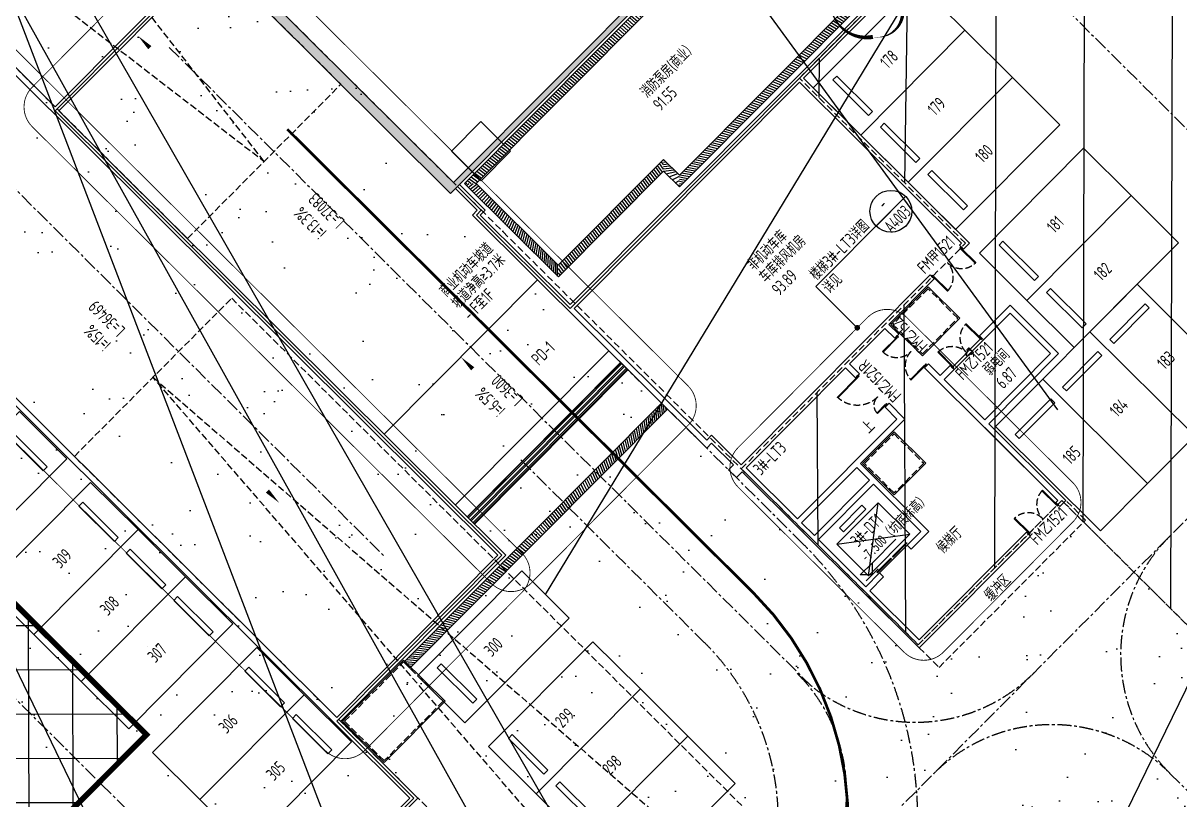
# Model space of a CAD drawing. Extents: x 517381295 to 519272522, y 3499086963 to 3500603577.
# Drawn here: x 518811486 to 518852962, y 3499950155 to 3499978004 of the extents above; entities that cross this region are included whole.
import ezdxf
from ezdxf.enums import TextEntityAlignment as Align

# ---------------------------------------------------------------- set-up
doc = ezdxf.new("R2010")
doc.units = 0
doc.header["$LTSCALE"] = 1000
doc.header["$MEASUREMENT"] = 0
for name, pattern in [('CENTERX2', [4, 2.5, -0.5, 0.5, -0.5]), ('DASH', [0.35, 0.25, -0.1]), ('DASHED', [0.75, 0.5, -0.25]), ('DOTE', [2.4200000000000004, 2, -0.2, 0.02, -0.2]), ('HIDDEN', [0.375, 0.25, -0.125])]:
    doc.linetypes.add(name, pattern=pattern)
doc.layers.get('0').update_dxf_attribs({"linetype": 'CONTINUOUS'})
doc.layers.get('DEFPOINTS').update_dxf_attribs({"color": 8, "linetype": 'CONTINUOUS'})
for name, color, linetype in [('A-地下车道中线', 1, 'CONTINUOUS'), ('A10-plan_B1_SEN23VEG_设计区$0$AE-WALL', 255, 'CONTINUOUS'), ('AD-AREA-USNO', 13, 'CONTINUOUS'), ('AD-INDX', 43, 'CONTINUOUS'), ('AD-LEVL-HIGH', 61, 'CONTINUOUS'), ('AD-NAME-ROOM', 9, 'CONTINUOUS'), ('AD-NUMB', 205, 'CONTINUOUS'), ('AD-SIGN', 195, 'CONTINUOUS'), ('AE-ABOV', 154, 'HIDDEN'), ('AE-DICH-ARCH', 84, 'CONTINUOUS'), ('AE-DOOR-INSD', 61, 'CONTINUOUS'), ('AE-ELEV-3', 252, 'CONTINUOUS'), ('AE-ELEV-4-RAIL', 251, 'CONTINUOUS'), ('AE-EQPM', 70, 'CONTINUOUS'), ('AE-FLOR', 151, 'CONTINUOUS'), ('AE-HOLE', 211, 'CONTINUOUS'), ('AE-STRU-HACH', 40, 'CONTINUOUS'), ('AE-WALL', 255, 'CONTINUOUS'), ('AE-WALL-HACH', 15, 'CONTINUOUS'), ('C-XREF-EXT', 7, 'CONTINUOUS'), ('天华车位编号', 7, 'CONTINUOUS'), ('防火卷帘', 33, 'CONTINUOUS')]:
    doc.layers.add(name, color=color, linetype=linetype)
doc.layers.add('修改圈注', color=2, linetype='CONTINUOUS', plot=False)
doc.styles.add('TH-STYLE1', font='STFANGSO.TTF', dxfattribs={"width": 0.699999988079071})
doc.styles.add('TH-STYLE3', font='tssdeng.shx', dxfattribs={"width": 0.699999988079071, "bigfont": 'tssdchn.shx'})
doc.linetypes.add('ZIGZAG', pattern='A,0.0001,-0.2,[131,ltypeshp.shx,S=0.2,R=0,X=-0.2,Y=0],-0.4,[131,ltypeshp.shx,S=0.2,R=180,X=0.2,Y=0],-0.2', length=0.8001)
doc.dimstyles.new('TH-DIM100-FINAL', dxfattribs={"dimscale": 100, "dimtxt": 3, "dimasz": 2, "dimexe": 1, "dimexo": 1, "dimgap": 1, "dimtad": 1, "dimdec": 0, "dimdsep": 46, "dimtxsty": 'TH-STYLE3', "dimblk1": 'ARCHTICK', "dimblk2": 'ARCHTICK', "dimsah": 1, "dimcen": -1, "dimdle": 1, "dimclrd": 256, "dimclre": 256, "dimclrt": 256, "dimadec": 0, "dimazin": 0, "dimtfac": 1, "dimtdec": 0, "dimtix": 1, "dimtmove": 2, "dimatfit": 0, "dimldrblk": 'DOT', "dimfxl": 0, "dimtolj": 1, "dimtzin": 0, "dimlwd": -1, "dimlwe": -1, "dimarcsym": 0})

# ---------------------------------------------------------------- blocks, each defined once
blk = doc.blocks.new('*U335')
for points in [[(30, 30), (60, 30), (60.00000000000001, 750), (30.00000000000001, 750)], [(1470, 30), (1440, 30), (1440, 750), (1470, 750)]]:
    blk.add_lwpolyline(points, close=True)
for points in [[(30, 0), (30, 30), (0, 30), (0, -30), (60, -30), (60, 0), (30, 0)], [(1470, 0), (1470, 30), (1500, 30), (1500, -30), (1440, -30), (1440, 0), (1470, 0)]]:
    blk.add_lwpolyline(points)
at = {"linetype": 'DASH'}
for centre, start, end in [((30, 30), 0, 90), ((1470, 30), 90, 180)]:
    blk.add_arc(centre, 720, start, end, dxfattribs=at)
at = {"layer": 'A10-plan_B1_SEN23VEG_设计区$0$AE-WALL'}
for points in [[(0, -100), (0, 100)], [(1500, -100), (1500, 100)]]:
    blk.add_lwpolyline(points, dxfattribs=at)
blk = doc.blocks.new('$DORLIB2D$00000127')
at = {"color": 0}
for points in [[(-0.5333333333328483, 0.7948983154366971), (-0.5333333333328483, 0.690405644187237)], [(-0.03333333333284827, 0.7948983154366971), (-0.5333333333328483, 0.7948983154366971)], [(-0.03333333333284827, 0.690405644187237), (-0.5333333333328483, 0.690405644187237)], [(-0.03333333333284827, 0.7948983154366971), (-0.03333333333284827, 0.690405644187237)], [(0.5333333333328483, 0.7948983154366971), (0.03333333333284827, 0.7948983154366971)], [(0.03333333333284827, 0.7948983154366971), (0.03333333333284827, 0.690405644187237)], [(0.5333333333328483, 0.690405644187237), (0.03333333333284827, 0.690405644187237)], [(0.5333333333328483, 0.7948983154366971), (0.5333333333328483, 0.690405644187237)], [(0.5, 0.4999999999999858), (-0.5, 0.4999999999999858)]]:
    blk.add_lwpolyline(points, dxfattribs=at)
blk = doc.blocks.new('*U340')
blk.add_lwpolyline([(30, -100), (30, -130), (0, -130), (0, -70), (60, -70), (60, -100), (30, -100)])
for points in [[(30, -130), (60, -130), (60, -550), (30, -550)], [(1470.000000000001, -130.0000000000002), (1440.000000000001, -130.0000000000002), (1440.000000000001, -1150), (1470.000000000001, -1150)]]:
    blk.add_lwpolyline(points, close=True)
at = {"elevation": -4.520327456169117e-08}
blk.add_lwpolyline([(1470.000000000001, -100.0000000000002), (1470.000000000001, -130.0000000000002), (1500.000000000001, -130.0000000000002), (1500.000000000001, -70.0000000000002), (1440.000000000001, -70.0000000000002), (1440.000000000001, -100.0000000000002), (1470.000000000001, -100.0000000000002)], dxfattribs=at)
at = {"linetype": 'DASH'}
for centre, radius, start, end in [((30, -130), 420, 270, 0), ((1470.000000000001, -130.0000000000001), 1020, 180, 270)]:
    blk.add_arc(centre, radius, start, end, dxfattribs=at)
at = {"layer": 'AE-WALL'}
for p, q in [((0, 0), (0, -200)), ((1500.000000000001, -1.989519660128281e-13), (1500.000000000001, -200.0000000000002))]:
    blk.add_line(p, q, dxfattribs=at)
blk = doc.blocks.new('*U348')
at = {"layer": 'AD-SIGN'}
h = blk.add_hatch(dxfattribs=at)
h.set_pattern_fill('ANSI31', color=256, scale=500, angle=360.0000000234385, style=0)
h.set_pattern_definition([(45.00000002343853, (-50, 1.86887473e-08), (-44.19417384223812, 44.19417380608032), [])])
h.paths.add_polyline_path([(149.6666666059755, -66.6666665188968), (149.6666665705852, 0), (0, 6.39898542e-08), (3.02679837e-08, 99.99991901970185), (149.6666665286757, 99.99991903289768), (149.666666514473, 166.6673447042703), (249.666666514473, 166.6673447042703), (249.666666514473, -66.66666651889679)])
at = {"layer": 'AD-SIGN', "const_width": 20}
blk.add_lwpolyline([(149.666666514473, 166.6673447042703), (149.6666665286757, 99.99991896748544), (3.02679837e-08, 99.99991901970185), (0, 5.59416503e-08), (149.6666665705852, 0), (149.6666666059755, -66.6666665188968)], dxfattribs=at)
at = {"layer": 'DEFPOINTS'}
blk.add_lwpolyline([(149.6666666059755, -66.6666665188968), (149.6666665705852, 0), (0, 6.39898542e-08), (3.02679837e-08, 99.99991901970185), (149.6666665286757, 99.99991903289768), (149.666666514473, 166.6673447042703), (249.666666514473, 166.6673447042703), (249.666666514473, -66.66666651889679)], close=True, dxfattribs=at)
blk = doc.blocks.new('fhfshgfdshdshhdshds')
at = {"layer": 'AE-STRU-HACH'}
h = blk.add_hatch(color=256, dxfattribs=at)
h.dxf.hatch_style = 1
h.paths.add_polyline_path([(131999.9999732971, 136100.000014782), (131999.9999847412, 132649.9999828339), (115949.9999747276, 132649.9999957085), (115949.9999656677, 145250.0000209808), (116299.9999885559, 145249.9999985695), (116299.999961853, 132849.9999818802), (131799.9999804497, 132849.9999880791), (131799.999994278, 145250.0000023842), (131999.9999828339, 145250.0000023842), (131999.999879837, 136300.0000805855)])
at = {"layer": 'AE-DOOR-INSD'}
blk.add_line((121899.9999680519, 109450.0000066757), (121900.0000200272, 109250.0000019073), dxfattribs=at)
at = {"layer": 'AE-FLOR', "elevation": -1.293887283308561}
for points in [[(124199.9999227524, 115500.0000686646), (125699.9999680519, 115500.0000383854)], [(124199.9999251366, 115400.0000705719), (125699.9999670982, 115400.0000388622)]]:
    blk.add_lwpolyline(points, dxfattribs=at)
at = {"layer": 'AE-WALL'}
for p, q in [((123499.9999885559, 113150.0257248878), (123499.9999866486, 109450.0000038147)), ((123699.9999790192, 109249.9999876022), (123699.9999923706, 113150.0257287025)), ((116250.0000133514, 109250.000002861), (116250.0000052452, 111949.9999995232)), ((116450.0000104904, 111950.0000038147), (116450.0000114441, 109450.0000047684)), ((116450.0000114441, 109450.0000047684), (121899.9999680519, 109450.0000066757)), ((123699.9999790192, 109249.9999876022), (123399.9999890327, 109250.0000076294))]:
    blk.add_line(p, q, dxfattribs=at)
for points in [[(99749.99994468689, 151800.0000030994), (99749.99996948242, 122300.0000090599), (107949.9999909401, 122300.0000009537), (107949.9999895096, 150200.0000009537)], [(108149.9999556541, 149999.9999995232), (108149.9999837875, 144900.0000035763), (115949.9999780655, 144900.0000076294), (115949.9999623299, 144700.0000195503), (108149.9999828339, 144700.0000033379), (108149.9999437332, 144700.0000054836), (108149.9999389648, 122100.0000452995), (99749.9999666214, 122100.000017643), (99749.99996852875, 118200.0000729561), (94399.83396530151, 118200.0000786781), (94399.83396434784, 118400.0000748634), (99549.99996471405, 118400.0000491142), (99549.99994659424, 151600.0000009537)], [(139200.0000042915, 127300.0514497757), (139200.0000095367, 126799.9998893738), (132000.000002861, 126799.9999997616), (131999.9999952316, 127100.0000319481), (131799.9999923706, 127100.0000224113), (131799.999994278, 126799.9999988079), (116149.9999289513, 126800.0000503063), (116149.9999742508, 131350.0000157356), (116399.9999656677, 131350.0000464916), (116399.999973774, 132650.0000004768), (116199.9999747276, 132649.9999969006), (116199.9999914169, 131549.9999775887), (115949.9999685287, 131549.9999804497), (115949.9999904633, 119699.9999775887), (116199.9999961853, 119699.9999775887), (116199.9999947548, 118599.9999785423), (115950.0000419617, 118599.9999785423), (115950.0000543594, 118200.0000023842), (116249.9999828339, 118200.0000030994), (116250.0000104904, 109250.000002861), (121900.0000190735, 109250.0000009537)], [(116450.0000104904, 111950.000005722), (117149.9999914169, 111950.0000214577), (117149.9999990463, 112150.0000071526), (116450.0000076294, 112150.0000019073), (116449.999997139, 114550.0000119209), (119249.9999847412, 114550.0000391006), (119250.0000085831, 112150.0000157356), (118549.9999489784, 112150.000023365), (118549.9999914169, 111950.0000047684), (119449.9999933243, 111950.0000224113), (119449.9999728203, 115400.0000052452), (119449.9999885559, 115400.0000038147), (121699.9999389648, 115400.0000491142), (121700.0000152588, 116200.0000035763), (121499.9999904633, 116200.0000276566), (121499.9999370575, 115600.0000462532), (116449.9999847412, 115600.0000026226), (116450.0000104904, 118200.0000047684), (121500.0000085831, 118200.0000030994), (121499.9999775887, 117700.0000047684), (121699.9999499321, 117700.0000140667), (121700.0000066757, 118200.0000011921), (123499.9999318123, 118200.0000696182), (123500.0000019073, 117700.0000109673), (123700.0000152588, 117700.000002861), (123699.9999461174, 118200.0000534058), (125999.9999771118, 118200.0000114441), (125999.999982357, 118400.0000109673), (116399.9999961853, 118400.0000200272), (116399.999994278, 119899.999976635), (116149.9999284744, 119899.9999790192), (116149.9999442101, 126600.0000376701), (127599.9999637604, 126600.0000152588), (127599.9999351501, 118400.0000195503), (127499.999973774, 118399.9999985695), (127499.9999895096, 118399.9999990463), (127499.9999856949, 118200.0000019073), (127799.9999713898, 118199.9999985695), (127799.9999637604, 126600.0000181198), (164600.0258517265, 126599.9998335838)], [(123399.9999980927, 109450.0000033379), (123500.0000190735, 109450.0000038147), (123499.999956131, 116200.0000619888), (123699.9999551773, 116200.0000591278), (123699.9999418259, 115600.0000772476), (123699.9999399185, 115600.0000677109), (124199.999920845, 115600.0000605583), (124199.9999170303, 115400.0000653267), (123699.9999399185, 115400.0000867844), (123699.9999818802, 113350.0257201195), (127049.9999246597, 113350.0257825851), (127049.9999380112, 115400.0000400543), (125699.9999685287, 115400.0000374317), (125699.9999680519, 115600.0000302792), (127249.9999332428, 115600.0000448227), (127249.9999141693, 113150.0257873535), (123699.9999904633, 113150.0257258415)]]:
    blk.add_lwpolyline(points, dxfattribs=at)
for points in [[(131999.9999732971, 136100.000014782), (131999.9999847412, 132649.9999828339), (115949.9999747276, 132649.9999957085), (115949.9999656677, 145250.0000209808), (116299.9999885559, 145249.9999985695), (116299.999961853, 132849.9999818802), (131799.9999804497, 132849.9999880791), (131799.999994278, 145250.0000023842), (131999.9999828339, 145250.0000023842), (131999.999879837, 136300.0000805855), (131999.9999732971, 136100.000014782)], [(119249.9999580383, 115400.0000231266), (119249.9999885559, 114750.0000343323), (116450.0000047684, 114750.0000109673), (116450.0000066757, 115400.0000023842), (119250.0000066757, 115400.000002861)]]:
    blk.add_lwpolyline(points, close=True, dxfattribs=at)
at = {"layer": 'AE-WALL-HACH', "linetype": 'ZIGZAG', "ltscale": 0.5}
blk.add_line((116049.9999961853, 126700.0000724792), (164600.0258526802, 126699.9998311996), dxfattribs=at)
for points in [[(94399.83396625519, 118300.0000743866), (99649.9999742508, 118300.0000700951), (99649.99994373322, 122200.0000290871), (108049.9999608994, 122200.0000236034), (108049.9999465942, 144800.0000054836), (115949.9999780655, 144800.0000088215)], [(116299.9999747276, 132650.0000090599), (116299.9999938011, 131449.9999771118), (116049.9999670982, 131449.9999799728), (116049.9999961853, 126700.0000724792)]]:
    blk.add_lwpolyline(points, dxfattribs=at)
at = {"layer": '防火卷帘', "linetype": 'DASH'}
blk.add_lwpolyline([(116250.0000095367, 109250.0000019073), (116250, 108250.000007391), (123699.9999771118, 108250.000041008), (123700.0000548363, 109250.0000016689)], dxfattribs=at)
at = {"layer": 'AE-DOOR-INSD'}
for p, rotation in [((127499.9999847412, 118300.0000004768, 0.2111487244904814), 180.000000242458), ((123599.9999513626, 116200.0000624657, -0.6118957645454265), 89.99999996684281), ((121899.9999761581, 109350.000010252, -0.2111482258883402), 6.133069953375462e-09)]:
    blk.add_blockref('*U335', p, dxfattribs=dict(at, rotation=rotation))
at = {"layer": 'AE-DOOR-INSD', "xscale": -1, "rotation": 269.9999999424757}
blk.add_blockref('*U340', (121700.0000019073, 116200.0000143051), dxfattribs=at)
at = {"layer": 'AE-DOOR-INSD', "extrusion": (-1.506775821390394e-10, -1.037573156931556e-10, -1), "zscale": -1, "rotation": 1.161815246122217e-07}
blk.add_blockref('*U335', (-125699.9999685288, 115500.0000331403, 0.6469250997567818), dxfattribs=at)
at = {"layer": 'AE-DOOR-INSD', "xscale": -1400, "yscale": 300, "zscale": 1400, "rotation": 359.9999999466264}
blk.add_blockref('$DORLIB2D$00000127', (117850.0000143051, 112000.000005722), dxfattribs=at)
at = {"layer": 'AE-FLOR', "rotation": 4.368512655817757e-07}
blk.add_blockref('*U348', (124875.1666173935, 115400.0001318455, -1.293887283308561), dxfattribs=at)
at = {"layer": 'AD-NUMB', "style": 'TH-STYLE3', "width": 0.699999988079071}
for s, rotation, p in [('FM甲1521', 359.999959018865, (125879.1035737991, 118536.6276006699, 0.2093642417879106)), ('FM乙1521R', 89.99997267924333, (122252.0364689827, 116085.5837891102, -0.6136802472479972)), ('FM乙1521', 89.99997267924333, (124174.285077095, 116671.462679863, -0.6136802472479972)), ('FM乙1521', 359.999959018865, (124141.5901174545, 114884.246409893, -0.6487095824593525)), ('FM乙1521', 359.999959018865, (121825.2843251228, 108826.9940435886, -0.212932708590911))]:
    blk.add_text(s, height=450, rotation=rotation, dxfattribs=at).set_placement(p)
blk = doc.blocks.new('efafefsf')
at = {"layer": 'A-地下车道中线', "color": 253, "linetype": 'CENTERX2', "ltscale": 0.2}
for p, q in [((-2260407.560967922, -1251012.384804726), (-2260407.560961723, -1275707.099803925)), ((-2233757.56095171, -1295214.737351894), (-2258910.24652338, -1295214.737344742)), ((-2246062.262256622, -1301214.737345457), (-2246062.262251854, -1369738.558371544))]:
    blk.add_line(p, q, dxfattribs=at)
for points in [[(-2261298.502570629, -1295214.737349272), (-2267357.726948261, -1295214.737351656, -0.414213562370548), (-2273357.72695303, -1289214.737346172), (-2273357.726950645, -1251144.702667713, -0.3964668576449626), (-2267723.313703537, -1245155.850834131)], [(-2229257.514716148, -1275136.707660913), (-2229257.513172626, -1289214.737677097, -0.4142135623105673), (-2235257.513174534, -1295214.737673998), (-2236800.340778351, -1295214.737352848)], [(-2254507.560956001, -1276788.151888371), (-2254507.560959816, -1286064.771960735, -0.2832368967883569), (-2259457.560957432, -1294102.028960705, 0.2832368967883538), (-2267157.560967445, -1306604.428725243), (-2267157.56096077, -1309664.702759027)], [(-2262157.56096077, -1309664.702759266), (-2262157.560960293, -1306604.428731441, -0.2832368967883538), (-2257207.560965061, -1298567.171730757, 0.2832368967883569), (-2249507.560958385, -1286064.771961451), (-2249507.560958385, -1276788.151885033)], [(-2252007.560955524, -1286064.771963596, -0.2832368967883617), (-2258332.560957909, -1296334.600348473, 0.2832368967883516), (-2264657.560966969, -1306604.428725958), (-2264657.560960293, -1308134.565745354)]]:
    blk.add_lwpolyline(points, format="xyb", dxfattribs=at)
for points in [[(-2252910.246521473, -1257414.702754974), (-2252910.246518135, -1278032.246617317)], [(-2252910.246521473, -1257414.702754974), (-2252910.246520042, -1289889.146254778)], [(-2252007.560955524, -1286064.771963596), (-2252007.560956001, -1278032.246615648)]]:
    blk.add_lwpolyline(points, dxfattribs=at)
at = {"layer": 'A-地下车道中线', "color": 2, "linetype": 'DOTE', "const_width": 99.99999999999999}
blk.add_lwpolyline([(-2263457.56099081, -1341414.702757835), (-2263457.561014175, -1321587.803397655), (-2264440.260944366, -1310766.598037481, -0.04871530259805653), (-2264657.5609622, -1308541.585432768), (-2264657.560965538, -1306604.428726673, -0.2832368967883516), (-2258332.560958862, -1296334.600347996, 0.2832368967883617), (-2252007.560955524, -1286064.771963358), (-2252007.560956001, -1262488.615579128)], format="xyb", dxfattribs=at)
at = {"layer": 'A-地下车道中线', "color": 253, "linetype": 'CENTERX2', "ltscale": 0.2}
for centre, start, end in [((-2258948.24399662, -1289214.960903883), 270, 0), ((-2246948.243991852, -1289214.960906982), 180, 270), ((-2252062.262256145, -1301214.737346649), 0, 90), ((-2240062.262252331, -1301214.737349272), 90, 180)]:
    blk.add_arc(centre, 6000, start, end, dxfattribs=at)
blk = doc.blocks.new('gfdgdhghfdgdgg')
at = {"layer": 'AE-EQPM'}
for p, q in [((-1126087.841726303, 2989940.713043928), (-1123987.841723919, 2988340.713046312)), ((-1126087.841723442, 2988340.713046074), (-1123987.841724873, 2989940.713044643))]:
    blk.add_line(p, q, dxfattribs=at)
for points in [[(-1124467.841725349, 2990290.713047266), (-1125607.841724396, 2990290.713047743), (-1125607.841725349, 2990095.713045835), (-1124467.841725826, 2990095.713045835)], [(-1123987.841724873, 2989940.713044643), (-1126087.841726303, 2989940.713043928), (-1126087.841723442, 2988340.713046074), (-1123987.841723919, 2988340.713046312)]]:
    blk.add_lwpolyline(points, close=True, dxfattribs=at)
blk = doc.blocks.new('集水坑1500x1500x1500（h）')
at = {"layer": 'AE-FLOR'}
blk.add_lwpolyline([(-49.99999952316284, 1550.000000238419), (1550, 1550.000000238419), (1550, -50.00000023841858), (-50.00000047683716, -50.00000047683716)], close=True, dxfattribs=at)
at = {"layer": 'AE-FLOR', "linetype": 'DASH'}
blk.add_lwpolyline([(4.76837158203125e-07, 1500), (1500, 1499.999999761581), (1500, 0), (0, 0)], close=True, dxfattribs=at)
blk = doc.blocks.new('1800X1500X1200')
at = {"layer": 'AE-FLOR'}
blk.add_lwpolyline([(-50.00000047683716, 1849.999999761581), (1550.000000476837, 1850.000000476837), (1550, -50.00000047683716), (-50, -50.00000047683716)], close=True, dxfattribs=at)
at = {"layer": 'AE-FLOR', "linetype": 'DASH'}
blk.add_lwpolyline([(-4.76837158203125e-07, 1799.999999761581), (1500, 1800), (1500, -2.384185791015625e-07), (0, 0)], close=True, dxfattribs=at)
blk = doc.blocks.new('JSK')
at = {"layer": 'AE-DICH-ARCH'}
h = blk.add_hatch(dxfattribs=at)
h.set_pattern_fill('LINE', color=8, scale=99.9999999999994, angle=-45.15729226636613)
h.set_pattern_definition([(359.9999999998357, (102887.2899856567, 41628.16971468925), (2.730757842073217e-10, 95.24999999999989), [])])
h.paths.add_polyline_path([(116549.9994125366, 127800.0005176067), (116849.9994239807, 128100.0005116463), (116850.0002202988, 132250.0000517368), (116549.9994206429, 132550.0000221729)])
h = blk.add_hatch(dxfattribs=at)
h.set_pattern_fill('LINE', color=8, scale=99.9999999999994, angle=44.84270773363387)
h.set_pattern_definition([(90, (122899.9950256348, 47601.17212915421), (-95.24999999999991, 2.730971004893945e-10), [])])
h.paths.add_polyline_path([(116549.9994206429, 132550.0000221729), (130200.0004901886, 132549.9994704723), (130200.0004901886, 132249.9994728565), (116849.999423027, 132250.0000221729)])
h = blk.add_hatch(dxfattribs=at)
h.set_pattern_fill('LINE', color=8, scale=99.9999999999994, angle=44.84270773363387)
h.set_pattern_definition([(90, (114899.9944763184, 43151.17323160172), (-95.24999999999991, 2.730971004893945e-10), [])])
h.paths.add_polyline_path([(116849.9994182587, 128100.0005173683), (122199.9999394417, 128100.0005741119), (121899.9994211197, 127800.0005042553), (116549.9994125366, 127800.0005176067)])
h = blk.add_hatch(dxfattribs=at)
h.set_pattern_fill('LINE', color=8, scale=99.9999999999994, angle=-45.15729226636613)
h.set_pattern_definition([(359.9999999998357, (108237.2899837494, 37478.17019557953), (2.730757842073217e-10, 95.24999999999989), [])])
h.paths.add_polyline_path([(121899.9994187355, 127000.0011136532), (122199.9994249344, 127300.0011065006), (122200.0002183914, 128100.0005323887), (121899.9994211197, 127800.0005042553)])
h = blk.add_hatch(dxfattribs=at)
h.set_pattern_fill('LINE', color=8, scale=99.9999999999994, angle=44.84270773363387)
h.set_pattern_definition([(90, (123950.0474882126, 42351.17381691933), (-95.24999999999991, 2.730971004893945e-10), [])])
h.paths.add_polyline_path([(122199.9994192123, 127300.0011124611), (131250.0529527664, 127300.001159668), (131550.0524396896, 127000.0010886192), (121899.9994187355, 127000.0011136532)])
h = blk.add_hatch(dxfattribs=at)
h.set_pattern_fill('LINE', color=8, scale=99.9999999999994, angle=44.84270773363387)
h.set_pattern_definition([(90, (107249.994550705, 37041.17274880409), (-95.24999999999991, 2.730971004893945e-10), [])])
h.paths.add_polyline_path([(102849.9999952316, 121990.0000259876), (115950.0000362396, 121990.0000989437), (115950.0000362396, 121690.0001003742), (102849.999994278, 121690.0000288486)])
for points in [[(131550.0524396896, 127000.0010886192), (121899.9994192123, 127000.00111413), (121899.9994211197, 127800.0005042553), (116549.9994125366, 127800.0005176067), (116549.9994206429, 132550.0000221729), (130199.9999728203, 132549.9993994236)], [(131250.0524339676, 127300.0010888577), (122199.9994196892, 127300.0011126995), (122199.9994215965, 128100.0005028248), (116849.9994182587, 128100.0005173683), (116849.9994239807, 132250.0000226498), (130199.9999713898, 132249.9993908405)]]:
    blk.add_lwpolyline(points, dxfattribs=at)
blk.add_lwpolyline([(102850.7270412445, 121990.0000259876), (102849.2729487419, 121690.000027895), (115950.0000362396, 121690.0001003742), (115950.0000152588, 121990.0000259876), (102899.999997139, 121990.0000267029)], close=True, dxfattribs=at)
at = {"layer": 'AE-FLOR'}
for points in [[(117042.1925802231, 133695.5910453796), (118542.1925806999, 133695.5910446644), (118542.1925792694, 132195.5910446644), (117042.1925797462, 132195.5910451412)], [(99799.99999570847, 122050.0000007153), (102899.9999952316, 122050.0000007153), (102899.9999957085, 119950.0000007153), (99799.9999961853, 119950.0000011921)]]:
    blk.add_lwpolyline(points, close=True, dxfattribs=at)
at = {"layer": 'AE-FLOR', "linetype": 'DASH'}
blk.add_lwpolyline([(99849.9999961853, 122000.0000002384), (102849.9999952316, 122000.0000016689), (102849.9999966621, 120000.0000007153), (99849.99999713898, 120000.0000002384)], close=True, dxfattribs=at)
at = {"layer": 'C-XREF-EXT', "xscale": -0.9999999999999999, "rotation": 269.999999871182}
blk.add_blockref('1800X1500X1200', (123799.9999842644, 116600.0000190735), dxfattribs=at)
at = {"layer": 'C-XREF-EXT', "rotation": 359.9999999998357}
blk.add_blockref('集水坑1500x1500x1500（h）', (119549.9999828339, 113800.0000088215), dxfattribs=at)
blk = doc.blocks.new('商业区')
at = {"layer": 'AE-ABOV'}
h = blk.add_hatch(dxfattribs=at)
h.set_pattern_fill('砂灰土', color=8, scale=999.9999999999991, angle=-45.15729226636613)
h.set_pattern_definition([(37.50000000000001, (-1228937.850165844, 2875940.713079214), (-125.9867162192149, 3853.64753802632), [0, -3040, 0, -3400, 0, -3250]), (7.499999999999993, (-1228937.850165844, 2875940.713079214), (3539.553410535453, 5644.292130459482), [0, -1640, 0, -2740, 0, -1050]), (327.5, (-1231397.850165844, 2875940.713079453), (6228.283723502995, 11.3181070739297), [0, -1000.000000000001, 0, -3600.000000000003, 0, -4700]), (317.5, (-1231397.850165844, 2875940.713079453), (6012.253209144588, 1755.351129868498), [0, -499.9999999999999, 0, -2360, 0, -2700])])
h.paths.add_polyline_path([(-1112637.850186825, 2985290.713082314), (-1105337.850149632, 2985290.713079453), (-1105337.850151539, 2977440.713060379), (-1101487.850166321, 2977440.713059902), (-1101487.850167751, 2969040.713083267), (-1132087.850167751, 2969040.71308136), (-1132087.850166798, 2967440.713080883), (-1146087.850170135, 2967440.713079691), (-1146087.850170612, 3006190.71308136), (-1172737.850167751, 3006190.713081598), (-1172737.850167751, 3021440.713084698), (-1179737.850144863, 3021440.713085413), (-1179737.850144863, 3023440.71308589), (-1172737.850166798, 3023440.713085175), (-1172737.850166798, 3043790.713080883), (-1112637.850187778, 3043790.713078022)])
h = blk.add_hatch(dxfattribs=at)
h.set_pattern_fill('ANSI31', color=8, scale=1999.999999999998, angle=-45.15729226636613)
h.set_pattern_definition([(44.99999999983574, (-1228937.850166321, 2875940.713079453), (-2245.064030260851, 2245.064030273724), [])])
h.paths.add_polyline_path([(-1112637.850187778, 2985290.71308136), (-1112637.850187778, 2994240.713062286), (-1101237.850169182, 2994240.713056564), (-1101237.850165844, 3002640.713089466), (-1067537.842992306, 3002640.713071823), (-1067537.857338428, 2985540.713083267), (-1067537.025004864, 2985540.713083744), (-1067537.850166798, 2918640.713081121), (-1084237.850162029, 2918640.713070869), (-1084237.850162506, 2927040.712744713), (-1087787.817059517, 2927040.712741852), (-1087787.850165367, 2935440.713060856), (-1101487.850166798, 2935440.713061094), (-1101487.850166321, 2977440.713059902), (-1105337.850151539, 2977440.713060379), (-1105337.850149632, 2985290.713079453)])
at = {"layer": 'AE-ABOV', "color": 8}
blk.add_lwpolyline([(-1112637.850186825, 2985290.713082314), (-1105337.850149632, 2985290.713079453), (-1105337.850151539, 2977440.713060379), (-1101487.850166321, 2977440.713059902), (-1101487.850167751, 2969040.713083267), (-1132087.850167751, 2969040.71308136), (-1132087.850166798, 2967440.713080883), (-1146087.850170135, 2967440.713079691), (-1146087.850170612, 3006190.71308136), (-1172737.850167751, 3006190.713081598), (-1172737.850167751, 3021440.713084698), (-1179737.850144863, 3021440.713085413), (-1179737.850144863, 3023440.71308589), (-1172737.850166798, 3023440.713085175), (-1172737.850166798, 3043790.713080883), (-1112637.850187778, 3043790.713078022)], close=True, dxfattribs=at)
blk.add_lwpolyline([(-1112637.850187778, 2985290.71308136), (-1112637.850187778, 2994240.713062286), (-1101237.850169182, 2994240.713056564), (-1101237.850165844, 3002640.713089466), (-1067537.842992306, 3002640.713071823), (-1067537.857338428, 2985540.713083267), (-1067537.025004864, 2985540.713083744), (-1067537.850166798, 2918640.713081121), (-1084237.850162029, 2918640.713070869), (-1084237.850162506, 2927040.712744713), (-1087787.817059517, 2927040.712741852), (-1087787.850165367, 2935440.713060856), (-1101487.850166798, 2935440.713061094), (-1101487.850166321, 2977440.713059902), (-1105337.850151539, 2977440.713060379), (-1105337.850149632, 2985290.713079453), (-1112637.850170135, 2985290.713080168)], dxfattribs=at)
blk = doc.blocks.new('*U268')
for p, q in [((-200, 200), (200, 200)), ((0, 0), (-200, 200)), ((-200, 0), (200, 0)), ((200, 200), (0, 0)), ((200, 200), (1000, 200))]:
    blk.add_line(p, q)
at = {"style": 'TH-STYLE1', "width": 0.7}
blk.add_attdef('标高', (280.0674475692795, 333.9894894305617), '', height=250, dxfattribs=at)
blk = doc.blocks.new('gfdgdgfdggggfd')
at = {"layer": 'AD-LEVL-HIGH'}
ref = blk.add_blockref('*U268', (-1112028.125138283, 2988232.159523249), dxfattribs=dict(at, xscale=1.500000000000002, yscale=1.500000000000002, zscale=1.500000000000002, rotation=5.623632054010739e-06))
ref.add_attrib('标高', '-7.500（坑底标高）', (-1111856.591084957, 2988682.159499884), dxfattribs={"layer": '0', "height": 374.9999999999949, "rotation": 1.366037834002524e-05, "style": 'TH-STYLE1', "width": 0.7000000000000005})
at = {"layer": 'AD-AREA-USNO', "char_height": 450, "attachment_point": 1, "rotation": 5.709137000437871e-09, "style": 'TH-STYLE3'}
for s, insert in [('91.55', (-1105602.354489326, 3005771.101029634)), ('93.89', (-1107296.193943501, 2998081.634172678)), ('6.87', (-1103999.563468456, 2990029.652367592))]:
    blk.add_mtext(s, dxfattribs=dict(at, insert=insert))
at = {"layer": 'AD-NAME-ROOM', "style": 'TH-STYLE3', "width": 0.699999988079071}
for s, p in [('商业机动车坡道', (-1115744.483953953, 3006046.207701206)), ('消防泵房(商业）', (-1105602.354482651, 3005971.101024866)), ('坡道净高≥3.7米', (-1115744.483957767, 3005446.207700968)), ('-1F至1F', (-1115744.483957767, 3004846.207702637)), ('非机动车库', (-1107296.193942547, 2998881.634174109)), ('车库排风机房', (-1107296.193943977, 2998281.634174585)), ('弱电间', (-1103999.563440323, 2990229.652340412)), ('候梯厅', (-1109703.403327465, 2986924.358338356)), ('缓冲区', (-1109703.403328419, 2984499.896816254))]:
    blk.add_text(s, height=449.9999999999997, rotation=1.366037834002524e-05, dxfattribs=at).set_placement(p)
blk = doc.blocks.new('parking lot')
at = {"layer": 'AE-EQPM'}
for p, q in [((-900, 4400.000000476837), (-900, 4600)), ((-900, 4600), (900, 4600)), ((900, 4600), (900, 4400.000000238419)), ((900, 4400.000000238419), (-900, 4400.000000476837))]:
    blk.add_line(p, q, dxfattribs=at)
blk.add_lwpolyline([(-1200, 2.384185791015625e-07), (-1200, 5300), (1200, 5300), (1200, 0)], close=True, dxfattribs=at)
blk = doc.blocks.new('gfhgfhggjj')
at = {"layer": 'AE-ELEV-3', "rotation": 270}
for p in [(203000.9526109695, 399850.2110221386), (203000.9526062012, 396250.2110280991), (203000.9526119232, 393850.2110242844), (203000.9526119232, 391450.2110228539), (203000.9526114464, 387850.2110276222), (203000.9526109695, 385450.2110261917)]:
    blk.add_blockref('parking lot', p, dxfattribs=at)
at = {"layer": 'AE-ELEV-3', "xscale": -1}
for p, rotation in [((241900.9526119232, 387850.2110240459), 90), ((241900.9526114464, 385450.211025238), 90), ((216950.9526233673, 383050.2110242844), 90), ((241900.9526114464, 383050.2110247612), 90), ((216950.9526238441, 379450.2110199928), 90), ((241900.9526128769, 379450.2110168934), 90.0000000152186), ((216950.9526219368, 377050.211025238), 90), ((241900.9526062012, 377050.2110240459), 90.0000000152186), ((216950.9526238441, 374650.2110219002), 90)]:
    blk.add_blockref('parking lot', p, dxfattribs=dict(at, rotation=rotation))
for p in [(233800.9526076317, 370550.2110209465), (236200.9526114464, 370550.2110157013), (238600.9526124001, 370550.211016655)]:
    blk.add_blockref('parking lot', p, dxfattribs=at)
at = {"layer": '天华车位编号', "color": 8, "style": 'TH-STYLE3', "width": 0.699999988079071}
for s, p in [('309', (205650.9526052475, 396250.2110283375)), ('308', (205650.9526119232, 393850.2110249996)), ('307', (205650.9526124001, 391450.211022377)), ('306', (205650.9526119232, 387850.2110278606)), ('178', (239250.9526124001, 387850.2110240459)), ('305', (205650.9526128769, 385450.2110245228)), ('179', (239250.9526109695, 385450.2110247612)), ('300', (214300.9526224136, 383050.211022377)), ('180', (239250.9526119232, 383050.2110245228)), ('299', (214300.9526247978, 379450.2110211849)), ('181', (239250.9526133537, 379450.2110157013)), ('298', (214300.9526219368, 377050.2110247612)), ('182', (239250.9526071548, 377050.211022377)), ('185', (233800.9526071548, 373200.2110209465)), ('184', (236200.9526114464, 373200.211014986)), ('183', (238600.9526124001, 373200.2110161781))]:
    blk.add_text(s, height=450, rotation=8.196227004009711e-05, dxfattribs=at).set_placement(p, align=Align.MIDDLE_CENTER)
blk = doc.blocks.new('GFDGDGDAGA')
at = {"layer": 'AD-NAME-ROOM', "style": 'TH-STYLE3', "width": 0.699999988079071}
blk.add_text('PD-1', height=449.9999999999998, rotation=1.366037834002524e-05, dxfattribs=at).set_placement((117888.094180584, 117251.9499583244))
at = {"layer": 'AD-NAME-ROOM', "ltscale": 10, "style": 'TH-STYLE3', "width": 0.699999988079071}
for s, p in [('3#-LT3', (120707.8055934906, 108832.6447274685)), ('3#-DT1', (121342.0426158905, 104546.9163587093))]:
    blk.add_text(s, height=449.9999999999998, dxfattribs=at).set_placement(p)
blk = doc.blocks.new('_ArchTick')
at = {"color": 0, "linetype": 'ByBlock', "const_width": 0.4}
blk.add_lwpolyline([(-0.5, -0.5), (0.5, 0.5)], dxfattribs=at)
blk = doc.blocks.new('_DOT')
at = {"color": 0, "linetype": 'ByBlock', "const_width": 0.5}
blk.add_lwpolyline([(-0.25, 0, 1), (0.25, 0, 1)], format="xyb", close=True, dxfattribs=at)
blk = doc.blocks.new('_A-index')
blk.add_line((-0.4999999999995453, 0), (0.5000000000004547, 0))
blk.add_circle((4.547473508864641e-13, 0), 0.5)
for tag, style, width, p, p2 in [('1', 'TH-STYLE3', 5.200000000002225, (-0.169999999999618, 0.04999999999999716), (0.1700000000005275, 0.04999999999999716)), ('-', 'TH-STYLE1', 2.108626198083969, (-0.169999999999618, -0.3900000000000006), (0.1700000000005275, -0.3900000000000006))]:
    blk.add_attdef(tag, text='', height=0.34, dxfattribs=dict(style=style, width=width)).set_placement(p, p2, align=Align.FIT)
blk = doc.blocks.new('A$C3ED10073')
at = {"layer": 'AD-INDX', "linetype": 'DASHED', "ltscale": 0.5, "const_width": 29.99999999999999}
for points in [[(99616.61628246307, 153860.3622076511), (107608.7739095688, 153860.3622076511, -0.414213562373095), (108608.7739095688, 152860.3622074127), (108608.7739109993, 121751.4926960468, -0.414213562373095), (107608.773911953, 120751.4926962852), (99616.61628389359, 120751.4926974773, -0.414213562373095), (98616.61628580093, 121751.4926972389), (98616.61628246307, 152860.362208128, -0.414213562373095)], [(108066.8018250465, 145974.5217738152), (116058.9594521523, 145974.5217730999, -0.414213562373095), (117058.9594521523, 144974.5217730999), (117058.9594540596, 121751.4926967621, -0.414213562373095), (116058.9594550133, 120751.4926965237), (108066.8018279076, 120751.4926965237, -0.414213562373095), (107066.8018274307, 121751.4926970005), (107066.8018250465, 144974.5217750072, -0.414213562373095)], [(116752.6959834099, 118916.0805540085), (123329.9750423431, 118916.0805530548, -0.414213562373095), (124329.9750418663, 117916.0805537701), (124329.9750447273, 109524.6492650509, -0.414213562373095), (123329.9750447273, 108524.6492655277), (116752.6959862709, 108524.6492664814, -0.414213562373095), (115752.6959862709, 109524.6492667198), (115752.6959843636, 117916.0805542469, -0.414213562373095)]]:
    blk.add_lwpolyline(points, format="xyb", close=True, dxfattribs=at)
at = {"layer": 'AD-INDX'}
ref = blk.add_blockref('_A-index', (126628.6581497192, 121007.1183683872, -0.00027677606261649), dxfattribs=dict(at, xscale=1499.999996440794, yscale=1499.999996440794, rotation=359.9999999847501))
ref.add_attrib('1', '-', dxfattribs={"layer": '0', "height": 449.9999999999996, "style": 'TH-STYLE3', "width": 0.65}).set_placement((126598.6137933731, 121642.1496655941, 2.291098262114981e-05), align=Align.TOP_CENTER)
ref.add_attrib('-', 'A4003', dxfattribs={"layer": '0', "height": 449.9999999999996, "style": 'TH-STYLE3', "width": 0.65}).set_placement((126597.0754532814, 120422.118345499, 2.29109820456102e-05), align=Align.CENTER)
at = {"layer": 'AD-INDX', "style": 'TH-STYLE3', "width": 0.7}
for s, p in [('楼梯3#-LT3详图', (122970.2621731758, 121117.1241090298, -6.928194960324989e-05)), ('详见', (122970.2621736526, 120447.1125471592, -6.928194960324989e-05))]:
    blk.add_text(s, height=449.9999999999996, dxfattribs=at).set_placement(p)
at = {"layer": 'AD-INDX'}
blk.add_leader([(122815.655591011, 118916.0805537701, 2.175576817311872e-06), (122815.6555843353, 121007.1183583736, 2.175576817406412e-06), (126628.6581492424, 121007.118366003, 4.314806102004804e-06)], dimstyle='TH-DIM100-FINAL', dxfattribs=at)

msp = doc.modelspace()

# ---------------------------------------------------------------- hatches: boundary and pattern name
at = {"layer": 'AE-ABOV'}
h = msp.add_hatch(dxfattribs=at)
h.set_pattern_fill('ANSI37', color=8, scale=1000)
h.set_pattern_definition([(90.15729226620184, (518839106.9009579, 3499796143.690383), (-1587.494017910037, -4.35810736972121), []), (180.1572922662018, (518839106.9009579, 3499796143.690383), (4.35810736972121, -1587.494017910037), [])])
h.paths.add_polyline_path([(518815908.7560462, 3499952492.614507), (518792262.0948774, 3499976009.797959), (518792896.7415434, 3499976647.938777), (518785102.2962258, 3499984399.705363), (518720271.4735244, 3499919211.945921), (518751712.5799571, 3499887942.995829)])
at = {"layer": 'AE-ELEV-4-RAIL'}
h = msp.add_hatch(dxfattribs=at)
h.set_pattern_fill('ANSI32', color=8, scale=30, angle=-47.37823695986576)
h.set_pattern_definition([(45.15729221127322, (519146852.7778792, 3500146554.100713), (-101.3048488222504, 100.7501525065892), []), (45.15729221127322, (519146920.1295757, 3500146554.285612), (-101.3048488222504, 100.7501525065892), [])])
h.paths.add_polyline_path([(518832909.3728313, 3499965836.995794), (518827409.1195798, 3499960306.459375), (518827671.4663596, 3499960045.549109), (518833171.7196116, 3499965576.085527)])

# ---------------------------------------------------------------- linework, layer by layer
at = {"layer": 'AD-SIGN'}
for points in [[(518827181.2657443, 3499966033.421449, 0, 0, 0), (518815604.2667903, 3499977547.030337, 0, 159.9999999999999, 0), (518816029.6939772, 3499977123.932584, 0, 0, 0)], [(518808485.3449979, 3499972921.091366, 0, 0, 0), (518820669.1159651, 3499960804.032851, 0, 159.9999999999999, 0), (518820243.6887779, 3499961227.130604, 0, 0, 0)], [(518829733.8277873, 3499963494.833845, 0, 0, 0), (518827181.2677315, 3499966033.417313, 0, 159.9999999999999, 0), (518827606.694918, 3499965610.31956, 0, 0, 0)]]:
    msp.add_lwpolyline(points, format="xyseb", dxfattribs=at)
at = {"layer": 'AE-ABOV', "color": 8}
msp.add_lwpolyline([(518815908.7560462, 3499952492.614507), (518792262.0948774, 3499976009.797959), (518792896.7415434, 3499976647.938777), (518785102.2962258, 3499984399.705363), (518720271.4735244, 3499919211.945921), (518751712.5799571, 3499887942.995829)], close=True, dxfattribs=at)
at = {"layer": 'AE-FLOR', "linetype": 'Continuous'}
for points in [[(518829931.400059, 3499968798.697079), (518824431.1292711, 3499963268.143647)], [(518832483.9631814, 3499966260.110562), (518826983.6923935, 3499960729.55713)]]:
    msp.add_lwpolyline(points, dxfattribs=at)
at = {"layer": 'AE-FLOR'}
msp.add_lwpolyline([(518832909.3728313, 3499965836.995794), (518827409.1195798, 3499960306.459375), (518827671.4663596, 3499960045.549109), (518833171.7196116, 3499965576.085527)], close=True, dxfattribs=at)
at = {"layer": 'AE-HOLE', "color": 8, "linetype": 'DASH'}
for points in [[(518822880.4796385, 3499975811.010056), (518801085.5186859, 3499997486.632313), (518795585.2478982, 3499991956.07888), (518817380.2088508, 3499970280.456624), (518822880.4796387, 3499975811.010056)], [(518795585.2478979, 3499991956.07888), (518820130.3442443, 3499973045.73334), (518801085.5186855, 3499997486.632313)], [(518833394.0265826, 3499945328.098686), (518816143.0363508, 3499965305.327678)], [(518816143.0363508, 3499965305.327678), (518838341.8140554, 3499946048.791011)]]:
    msp.add_lwpolyline(points, dxfattribs=at)
msp.add_lwpolyline([(518833417.3222508, 3499936842.850631, 0.4142135623747115), (518833401.7926897, 3499942499.683564), (518813322.3846651, 3499962469.146432), (518818963.6880373, 3499968141.508925), (518838334.0507503, 3499948877.20898, -0.4142135623648655), (518838380.6394328, 3499931906.71018), (518833417.3222502, 3499936842.850631)], format="xyb", dxfattribs=at)
at = {"layer": 'C-XREF-EXT', "color": 5}
msp.add_lwpolyline([(518806523.9907874, 3499943056.179884, 200, 200, 0), (518815908.7560291, 3499952492.614492, 200, 200, 0), (518797828.10058, 3499970474.26902, 200, 200, 0), (518792967.6460286, 3499976577.422439, 200, 200, 0), (518787366.0955492, 3499982148.116444, 0, 0, 0), (518724359.8810533, 3499918795.010891, 0, 0, 0), (518740242.4960356, 3499902999.361452, 0, 0, 0), (518741723.3381701, 3499904488.356606, 0, 0, 0), (518752500.8269104, 3499893769.880199, 0, 0, 0), (518805176.4971433, 3499946735.564985, 0, 0, 0), (518813649.5885882, 3499938308.868107, 0, 0, 0), (518825531.5838197, 3499950256.281615, 0, 0, 0), (518822837.2116629, 3499952935.900681, 0, 0, 0), (518828722.3284856, 3499958796.33219, 0, 0, 0), (518812669.3614728, 3499974761.400895, 0, 0, 0), (518818377.4595299, 3499980500.925824, 0, 0, 0), (518818377.4595296, 3499980500.925823, 0, 0, 0), (518817880.3513766, 3499981277.381444, 0, 0, 0), (518802104.0931561, 3499996967.256515, 0, 0, 0), (518787366.0955488, 3499982148.116443, 0, 0, 0)], format="xyseb", dxfattribs=at)
at = {"layer": '修改圈注'}
for points in [[(518830213.9289799, 3499957517.007734), (518954991.2354855, 3500162867.318648)], [(518846051.584455, 3499939496.893118), (518954991.2354855, 3500162867.318648)]]:
    msp.add_lwpolyline(points, dxfattribs=at)
at = {"layer": '修改圈注', "color": 5}
for points in [[(518851445.133352, 3499913075.712154), (518725147.3236822, 3500133265.939648)], [(518834407.3517606, 3499937234.53889), (518725147.3236822, 3500133265.939648)], [(518840795.8627793, 3499893593.925325), (518725147.3236874, 3500133265.939636)], [(518848587.9568228, 3499964135.708716), (518725147.3236919, 3500133265.93963)]]:
    msp.add_lwpolyline(points, dxfattribs=at)
at = {"layer": '修改圈注', "color": 2}
msp.add_lwpolyline([(518822579.9116997, 3499948831.154784), (518774340.0829116, 3500074870.754069)], dxfattribs=at)
at = {"layer": '修改圈注'}
msp.add_lwpolyline([(518840446.0858252, 3499979011.160229, 0, 150, 0.52056705), (518841956.0372804, 3499977509.47654, 0, 150, 0.52056705), (518843013.7816627, 3499978573.044508, 0, 150, 0.52056705)], format="xyseb", dxfattribs=at)

# ---------------------------------------------------------------- block references
at = {"rotation": 45.15729226620189}
for name, p in [('gfdgdgfdggggfd', (521744880.585254, 3498639509.556222)), ('efafefsf', (519513827.8631617, 3502461233.388751)), ('gfdgdhghfdgdgg', (521754745.9421463, 3498649372.547336))]:
    msp.add_blockref(name, p, dxfattribs=at)
at = {"ltscale": 10, "rotation": 45.15729226620189}
msp.add_blockref('gfhgfhggjj', (518948828.1177044, 3499533576.146005), dxfattribs=at)
at = {"layer": 'C-XREF-EXT'}
for name, p, rotation in [('GFDGDGDAGA', (518829988.4162145, 3499799435.022879), 45.15729226620189), ('A$C3ED10073', (518839106.900959, 3499796143.690387), 45.15729226620189), ('fhfshgfdshdshhdshds', (518839106.9009609, 3499796143.690385), 45.15729226620189), ('商业区', (521744880.5852609, 3498639509.556209), 45.15729226636613), ('JSK', (518839106.90096, 3499796143.690385), 45.15729226636613)]:
    msp.add_blockref(name, p, dxfattribs=dict(at, rotation=rotation))

# ---------------------------------------------------------------- texts
at = {"layer": 'AD-NAME-ROOM', "style": 'TH-STYLE3', "width": 0.699999988079071}
for s, height, rotation, p in [('L=37083', 449.9999999999998, 135.1572543332708, (518823044.2579366, 3499970919.235309)), ('i=13.3%%%', 449.9999999999998, 135.1572543332708, (518822397.7559756, 3499970542.516936)), ('L=36469', 449.9999999999997, 135.1573219749531, (518815177.451151, 3499967037.087879)), ('i=15%%%', 449.9999999999997, 135.1573219749531, (518814667.6183488, 3499966524.448107)), ('L=3600', 449.9999999999998, 135.1572543332708, (518829445.0111401, 3499964553.527612)), ('i=6.5%%%', 449.9999999999998, 135.1572543332708, (518828806.3230854, 3499964169.037735)), ('上', 449.9999999999997, 45.15730265633282, (518841826.8156292, 3499963256.383559))]:
    msp.add_text(s, height=height, rotation=rotation, dxfattribs=at).set_placement(p)

doc.saveas('drawing.dxf')
